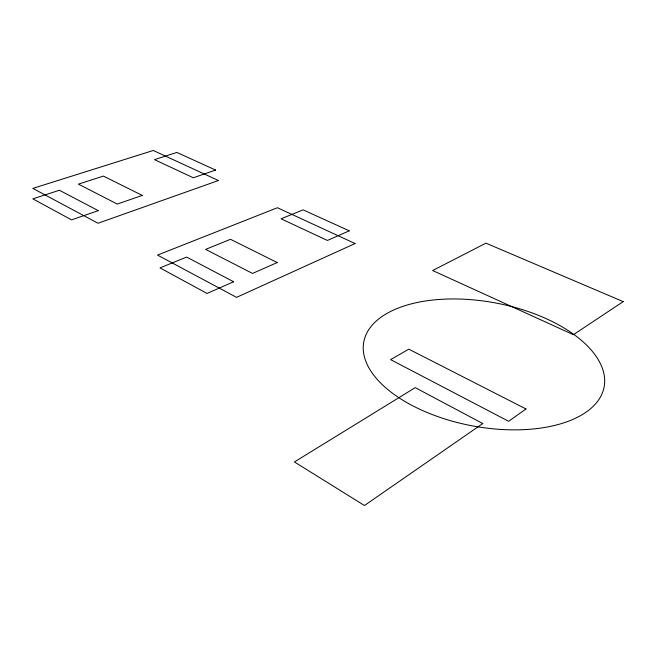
<?xml version="1.0" encoding="UTF-8"?>
<svg xmlns="http://www.w3.org/2000/svg" width="656" height="656" viewBox="0 0 656 656"><rect width="100%" height="100%" fill="white"/><g stroke="black" fill="none" stroke-linecap="round" stroke-linejoin="round"><path stroke-width="0.98" d="M526.005 408.975L508.646 421.291L390.615 359.619L408.795 349.156L526.005 408.975M482.775 423.546L364.465 505.522L294.429 461.947L415.232 387.63L482.775 423.546M623.2 301.621L573.393 334.699L432.64 270.534L485.94 243.163L623.2 301.621M355.068 243.54L236.554 297.357L157.522 255.086L277.422 207.731L355.068 243.54M233.626 281.752L207.066 293.453L159.982 267.894L186.657 257.078L233.626 281.752M277.226 262.548L252.503 273.437L205.623 249.387L230.502 239.309L277.226 262.548M349.222 230.83L327.401 240.449L281.08 218.801L303.121 209.863L349.222 230.83M218.432 180.523L98.015 223.261L32.825 188.395L153.274 150.478L218.432 180.523M98.261 210.65L71.57 219.875L32.8 198.825L59.425 190.248L98.261 210.65M142.286 195.422L117.285 204.065L78.425 184.131L103.41 176.087L142.286 195.422M215.619 170.06L193.307 177.776L154.488 159.638L176.858 152.43L215.619 170.06M408.368 403.448A122.27 62.541 10.6 0 0 603.266 390.41A122.27 62.541 10.6 0 0 440.201 299.39A122.27 62.541 10.6 0 0 408.368 403.448"/></g></svg>
